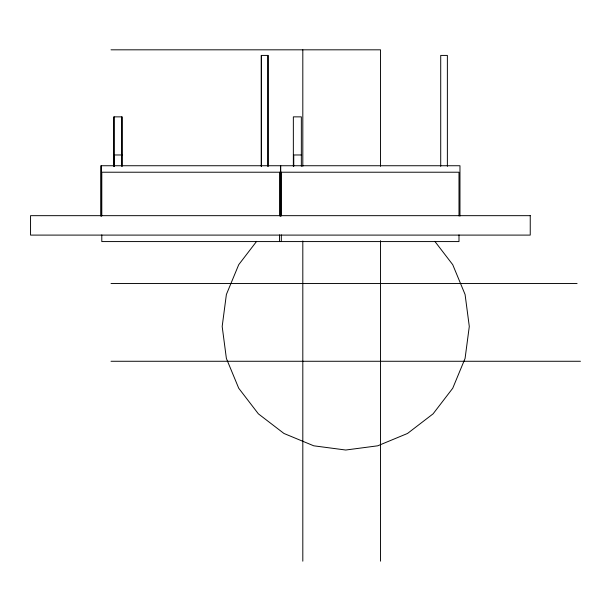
<?xml version="1.0" encoding="UTF-8"?>
<svg xmlns="http://www.w3.org/2000/svg" width="611" height="611" viewBox="0 0 611 611"><rect width="100%" height="100%" fill="white"/><g stroke="black" fill="none" stroke-linecap="round" stroke-linejoin="round"><path stroke-width="0.92" d="M256.628 241.353L238.725 264.685L226.383 294.479L222.175 326.465L226.383 358.443L238.725 388.245L258.361 413.83L283.955 433.466L313.749 445.809L345.734 450.024L377.713 445.809L407.514 433.466L433.1 413.83L452.736 388.245L465.078 358.443L469.294 326.465L465.078 294.479L452.736 264.685L434.833 241.353M111.011 49.819L380.538 49.819L380.538 166.284M122.108 154.973L114.242 154.973L114.242 166.329M301.345 154.973L293.754 154.973L293.754 166.329M111.011 283.542L577.09 283.542M111.011 361.269L580.45 361.269M459.968 216.095L459.968 165.741L100.937 165.741L100.937 216.095M458.991 215.92L458.991 172.218L101.793 172.218L101.793 215.92M458.991 234.922L458.991 241.574L101.793 241.574L101.793 234.922M447.374 166.314L447.374 55.418L440.714 55.418L440.714 166.314M380.538 240.673L380.538 561.181M302.812 49.819L302.812 166.284M302.812 240.971L302.812 561.181M301.345 166.329L301.345 116.861L293.349 116.861L293.349 166.291M281.312 172.218L281.312 215.92M281.312 234.922L281.312 241.574M280.732 165.741L280.732 216.095M280.457 165.741L280.457 216.095M279.479 172.218L279.479 215.92M279.479 234.922L279.479 241.574M268.137 166.314L268.137 55.418L261.202 55.418L261.202 166.314M267.862 55.418L267.862 166.314M261.477 55.418L261.477 166.314M122.108 166.329L122.108 116.861L113.829 116.861L113.829 166.291M121.826 116.861L121.826 166.329M114.517 154.973L114.517 166.329M114.104 116.861L114.104 166.291M101.212 165.741L101.212 216.095M530.241 215.668L30.55 215.668L30.55 235.098L530.241 235.098L530.241 215.668"/></g></svg>
